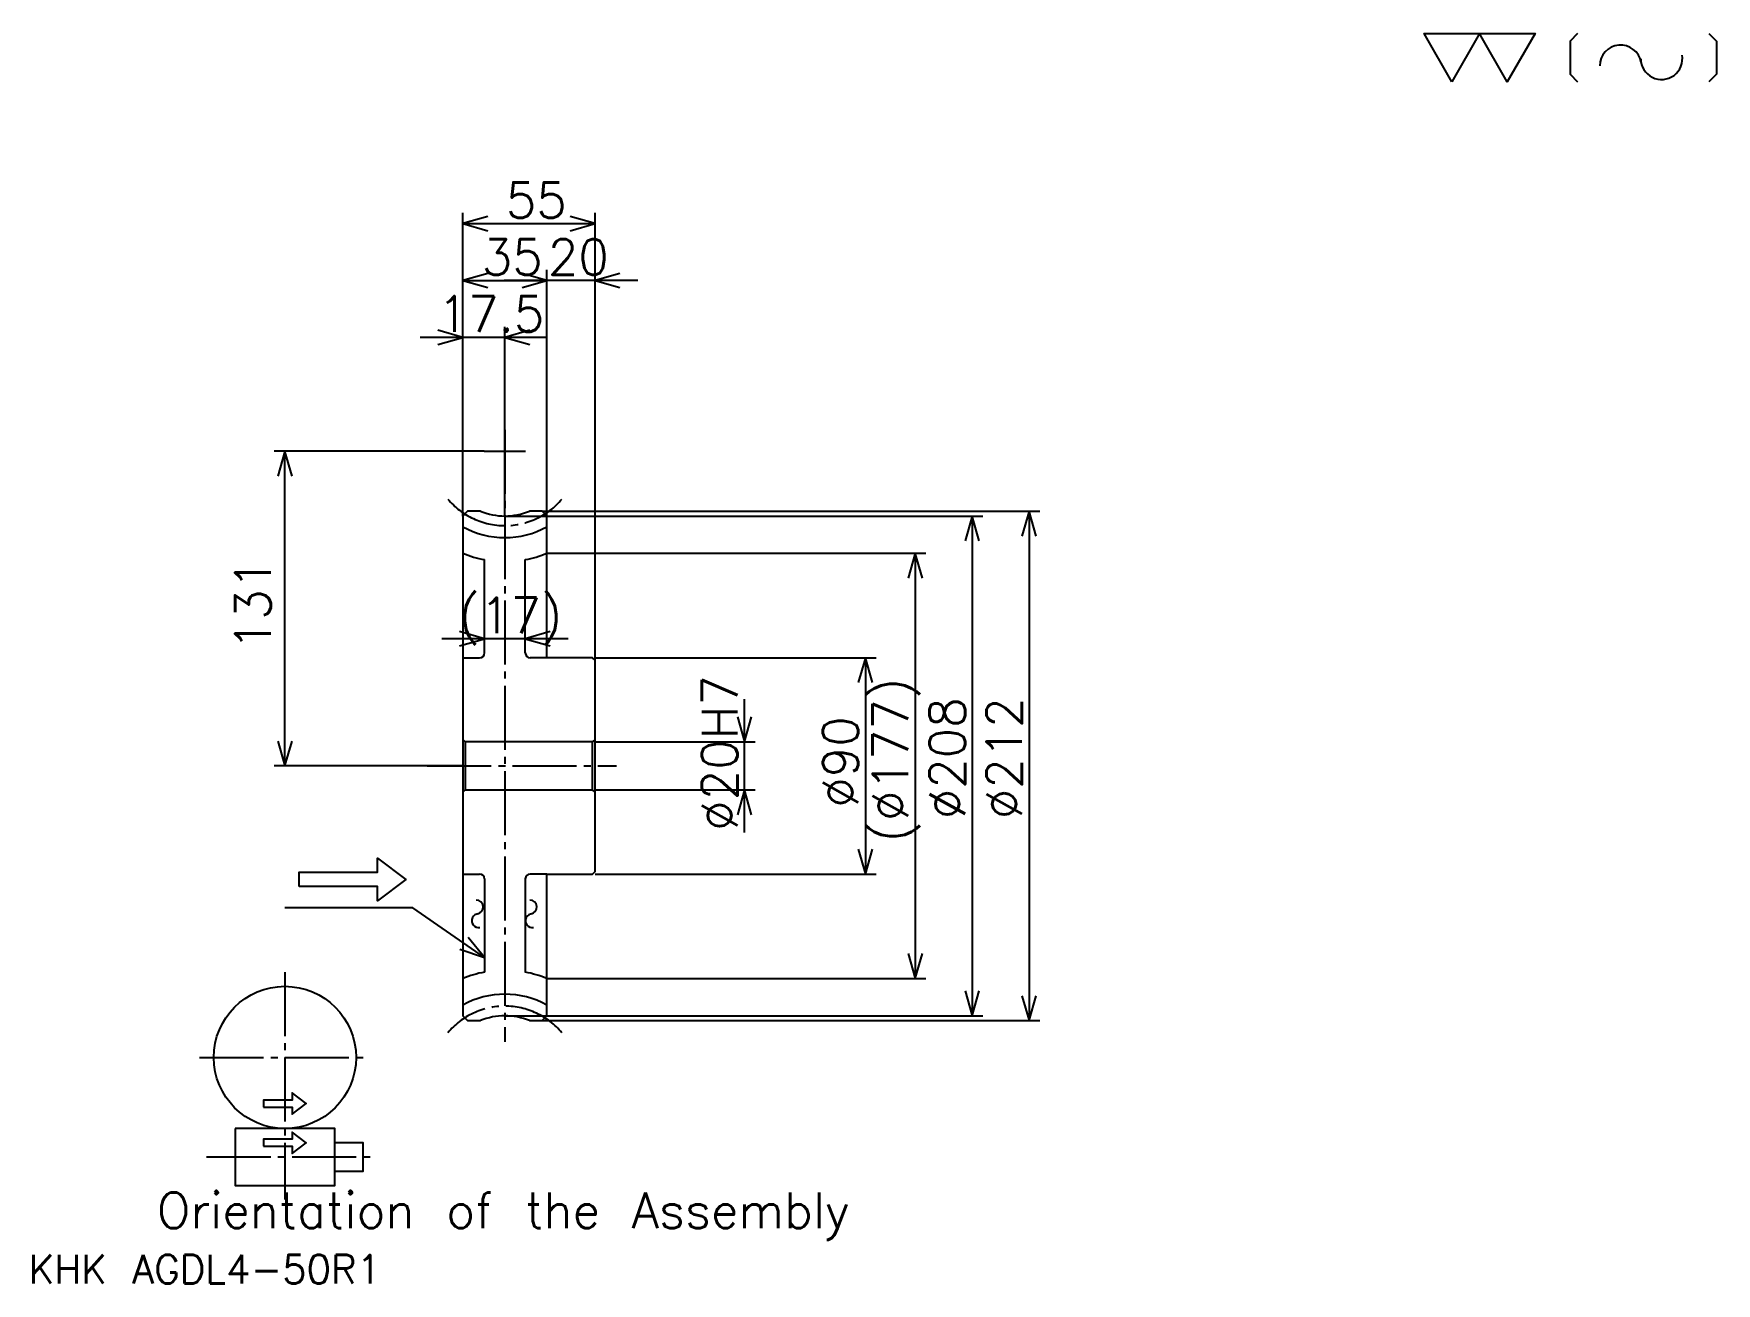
# Model space of a CAD drawing. Extents: x 32 to 731, y 33 to 553.
import ezdxf

# ---------------------------------------------------------------- set-up
doc = ezdxf.new("R2010")
doc.units = 0
doc.linetypes.add('DASHDOT', pattern=[35.510205, 26.632653, -2.959184, 2.959184, -2.959184])
doc.layers.get('0').update_dxf_attribs({"linetype": 'CONTINUOUS'})
doc.layers.add('DASHDOT', color=6, linetype='DASHDOT')
doc.styles.add('KANJI', font='TXT', dxfattribs={"bigfont": 'BIGFONT'})

msp = doc.modelspace()

# ---------------------------------------------------------------- linework, layer by layer
at = {"color": 5}
for p, q in [((210.102036, 353.908173), (210.102036, 478.040833)), ((265.102051, 353.908173), (265.102051, 478.040833)), ((210.102036, 473.602051), (265.102051, 473.602051)), ((210.102036, 449.928589), (245.102036, 449.928589)), ((282.857147, 449.928589), (227.346939, 449.928589)), ((245.102036, 353.908173), (245.102036, 454.367371)), ((210.102036, 353.908173), (210.102036, 430.693909)), ((227.602036, 378.908173), (227.602036, 430.693909)), ((245.357132, 426.255127), (192.346939, 426.255127)), ((218.979584, 378.908173), (131.68367, 378.908173)), ((136.122437, 247.908173), (136.122437, 378.908173)), ((227.602036, 351.908173), (227.602036, 378.908173)), ((210.102036, 351.908173), (210.102036, 353.908173)), ((227.602036, 351.908173), (265.102051, 351.908173)), ((243.102036, 353.908173), (265.102051, 353.908173)), ((245.102036, 351.908173), (245.102036, 353.908173)), ((265.102051, 353.908173), (450.051025, 353.908173)), ((265.102051, 291.908173), (265.102051, 353.908173)), ((265.102051, 351.908173), (426.377563, 351.908173)), ((421.938782, 351.908173), (421.938782, 143.908173)), ((445.612244, 353.908173), (445.612244, 141.908173)), ((245.102036, 336.408173), (265.102051, 336.408173)), ((265.102051, 336.408173), (402.704102, 336.408173)), ((398.26532, 336.408173), (398.26532, 159.408173)), ((253.857132, 300.826538), (201.346939, 300.826538)), ((265.102051, 292.908173), (381.989807, 292.908173)), ((377.551025, 292.908173), (377.551025, 202.908173)), ((327.244873, 220.153076), (327.244873, 275.663269)), ((265.102051, 257.908173), (331.683655, 257.908173)), ((210.102036, 247.908173), (131.68367, 247.908173)), ((265.102051, 237.908173), (331.683655, 237.908173)), ((265.102051, 202.908173), (381.989807, 202.908173)), ((245.102036, 159.408173), (265.102051, 159.408173)), ((265.102051, 159.408173), (402.704102, 159.408173)), ((227.602036, 143.908173), (265.102051, 143.908173)), ((243.102036, 141.908173), (265.102051, 141.908173)), ((265.102051, 143.908173), (426.377563, 143.908173)), ((265.102051, 141.908173), (450.051025, 141.908173))]:
    msp.add_line(p, q, dxfattribs=at)
at = {"color": 4}
for p, q in [((219.102036, 294.908173), (219.102036, 333.741028)), ((236.102036, 294.908173), (236.102036, 333.741028)), ((245.102036, 292.908173), (238.102036, 292.908173)), ((265.102051, 258.908173), (264.102051, 257.908173)), ((210.102036, 236.908173), (211.102036, 237.908173)), ((265.102051, 236.908173), (264.102051, 237.908173)), ((219.102036, 200.908173), (219.102036, 162.075317)), ((236.102036, 200.908173), (236.102036, 162.075317)), ((245.102036, 202.908173), (238.102036, 202.908173))]:
    msp.add_line(p, q, dxfattribs=at)
at = {"color": 7}
for points in [[(621.428589, 532.653076), (609.887756, 552.657166), (656.051025, 552.657166), (644.510254, 532.653076), (632.969421, 552.657166), (621.428589, 532.653076)], [(673.746948, 552.657166), (670.669434, 549.57959), (670.669434, 535.730652), (673.746948, 532.653076)], [(728.373474, 552.657166), (731.45105, 549.57959), (731.45105, 535.730652), (728.373474, 532.653076)]]:
    msp.add_lwpolyline(points, dxfattribs=at)
at = {"color": 5}
for points in [[(220.459183, 476.561218), (210.102036, 473.602051), (220.459183, 470.642883)], [(254.744888, 470.642883), (265.102051, 473.602051), (254.744888, 476.561218)], [(220.459183, 452.887756), (210.102036, 449.928589), (220.459183, 446.969421)], [(234.744888, 446.969421), (245.102036, 449.928589), (234.744888, 452.887756)], [(234.744888, 446.969421), (245.102036, 449.928589), (234.744888, 452.887756)], [(275.459167, 452.887756), (265.102051, 449.928589), (275.459167, 446.969421)], [(199.744888, 423.295929), (210.102036, 426.255127), (199.744888, 429.214294)], [(237.959183, 429.214294), (227.602036, 426.255127), (237.959183, 423.295929)], [(139.081635, 368.551025), (136.122437, 378.908173), (133.163269, 368.551025)], [(424.897949, 341.551025), (421.938782, 351.908173), (418.979584, 341.551025)], [(448.571411, 343.551025), (445.612244, 353.908173), (442.653076, 343.551025)], [(401.224487, 326.051025), (398.26532, 336.408173), (395.306122, 326.051025)], [(208.744888, 297.867371), (219.102036, 300.826538), (208.744888, 303.785706)], [(246.459183, 303.785706), (236.102036, 300.826538), (246.459183, 297.867371)], [(380.510193, 282.551025), (377.551025, 292.908173), (374.591827, 282.551025)], [(324.285706, 268.26532), (327.244873, 257.908173), (330.204071, 268.26532)], [(133.163269, 258.26532), (136.122437, 247.908173), (139.081635, 258.26532)], [(330.204071, 227.551025), (327.244873, 237.908173), (324.285706, 227.551025)], [(374.591827, 213.26532), (377.551025, 202.908173), (380.510193, 213.26532)], [(142.040802, 197.700012), (142.040802, 203.618378), (174.591827, 203.618378), (174.591827, 209.536743), (186.428558, 200.659195), (174.591827, 191.781647), (174.591827, 197.700012), (142.040802, 197.700012)], [(219.102036, 168.10817), (189.387756, 188.822464), (136.122437, 188.822464)], [(208.913361, 171.603607), (219.102036, 168.10817), (212.297913, 176.458679)], [(395.306122, 169.76532), (398.26532, 159.408173), (401.224487, 169.76532)], [(418.979584, 154.26532), (421.938782, 143.908173), (424.897949, 154.26532)], [(442.653076, 152.26532), (445.612244, 141.908173), (448.571411, 152.26532)], [(127.244896, 105.867355), (139.081635, 105.867355), (139.081635, 102.908173), (145, 107.346954), (139.081635, 111.785721), (139.081635, 108.826538), (127.244896, 108.826538), (127.244896, 105.867355)], [(115.408157, 96.989807), (115.408157, 73.31633), (156.836731, 73.31633), (156.836731, 96.989807), (115.408157, 96.989807)], [(127.244896, 89.591843), (139.081635, 89.591843), (139.081635, 86.63266), (145, 91.071442), (139.081635, 95.510208), (139.081635, 92.551025), (127.244896, 92.551025), (127.244896, 89.591843)], [(156.836731, 79.234711), (168.673462, 79.234711), (168.673462, 91.071442), (156.836731, 91.071442)]]:
    msp.add_lwpolyline(points, dxfattribs=at)
at = {"color": 4}
for points in [[(217.403992, 353.908173), (212.102036, 353.908173), (210.102036, 351.908173), (210.102036, 236.908173)], [(237.800079, 141.908173), (243.102036, 141.908173), (245.102036, 143.908173), (245.102036, 202.908173), (264.102051, 202.908173), (265.102051, 203.908173), (265.102051, 291.908173), (264.102051, 292.908173), (245.102036, 292.908173), (245.102036, 351.908173), (243.102036, 353.908173), (237.800079, 353.908173)], [(210.102036, 292.908173), (217.102036, 292.908173)], [(210.102036, 258.908173), (211.102036, 257.908173), (211.102036, 237.908173), (264.102051, 237.908173), (264.102051, 257.908173), (211.102036, 257.908173)], [(210.102036, 236.908173), (210.102036, 143.908173), (212.102036, 141.908173), (217.403992, 141.908173)], [(210.102036, 202.908173), (217.102036, 202.908173)]]:
    msp.add_lwpolyline(points, dxfattribs=at)
at = {"color": 5}
msp.add_circle((136.122437, 126.581642), 29.591837, dxfattribs=at)
at = {"color": 7}
for centre, radius, start, end in [((691.635254, 539.228638), 8.655612, 10, 180), ((708.683472, 542.23468), 8.655612, 180, 10), ((215.686234, 189.147964), 2.885204, 280, 90), ((238.012756, 189.147964), 2.885204, 280, 90), ((216.688248, 183.465225), 2.885204, 90, 280), ((239.014786, 183.465225), 2.885204, 90, 280)]:
    msp.add_arc(centre, radius, start, end, dxfattribs=at)
at = {"color": 4}
for centre, radius, start, end in [((227.602036, 378.908173), 27, 247.808394163, 292.191603888), ((227.602036, 378.908173), 36, 240.91470233, 299.08529767), ((227.602036, 378.908173), 45.96, 247.619865231, 259.342166046), ((227.602036, 378.908173), 45.96, 280.657833954, 292.380134769), ((217.102036, 294.908173), 2, 270, 0), ((238.102036, 294.908173), 2, 180, 270), ((238.102036, 294.908173), 2, 180, 270), ((217.102036, 200.908173), 2, 0, 90), ((238.102036, 200.908173), 2, 90, 180), ((238.102036, 200.908173), 2, 90, 180), ((227.602036, 116.908173), 45.96, 100.657833954, 112.380134769), ((227.602036, 116.908173), 45.96, 67.619865231, 79.342166046), ((227.602036, 116.908173), 36, 60.91470233, 119.08529767), ((227.602036, 116.908173), 27, 67.808396112, 112.191605837)]:
    msp.add_arc(centre, radius, start, end, dxfattribs=at)
at = {"layer": 'DASHDOT', "color": 7}
for p, q in [((227.602036, 387.785706), (227.602036, 133.030624)), ((218.979584, 378.908173), (236.224487, 378.908173)), ((195.306122, 247.908173), (273.979584, 247.908173)), ((136.122437, 162.091843), (136.122437, 67.397964)), ((100.612236, 126.581642), (171.632645, 126.581642)), ((103.571426, 85.153076), (174.591827, 85.153076))]:
    msp.add_line(p, q, dxfattribs=at)
for centre, start, end in [((227.602036, 378.908173), 219.999998481, 320.000003523), ((227.602036, 116.908173), 39.999996477, 140.000001519)]:
    msp.add_arc(centre, 31, start, end, dxfattribs=at)

# ---------------------------------------------------------------- texts
at = {"color": 7, "style": 'KANJI'}
for s, height, p in [('55', 14.795918, (227.98468, 475.969391)), ('35', 14.795918, (217.984695, 452.295929)), ('20', 14.795918, (245.48468, 452.295929)), ('17.5', 14.795918, (199.61734, 428.622437)), ('(17)', 14.795918, (208.36734, 303.193878)), ('Orientation of the Assembly', 14.795918, (82.85714, 55.561234)), ('KHK AGDL4-50R1', 11.836735, (29.591837, 32.551022))]:
    msp.add_text(s, height=height, dxfattribs=at).set_placement(p)
for s, p in [('131', (130.204071, 296.02298)), ('%%c20H7', (324.285706, 220.905624)), ('(%%c177)', (395.306122, 216.096954)), ('%%c208', (418.979584, 225.714294)), ('%%c212', (442.653076, 225.714294)), ('%%c90', (374.591827, 230.522964))]:
    msp.add_text(s, height=14.795918, rotation=90, dxfattribs=at).set_placement(p)

doc.saveas('drawing.dxf')
